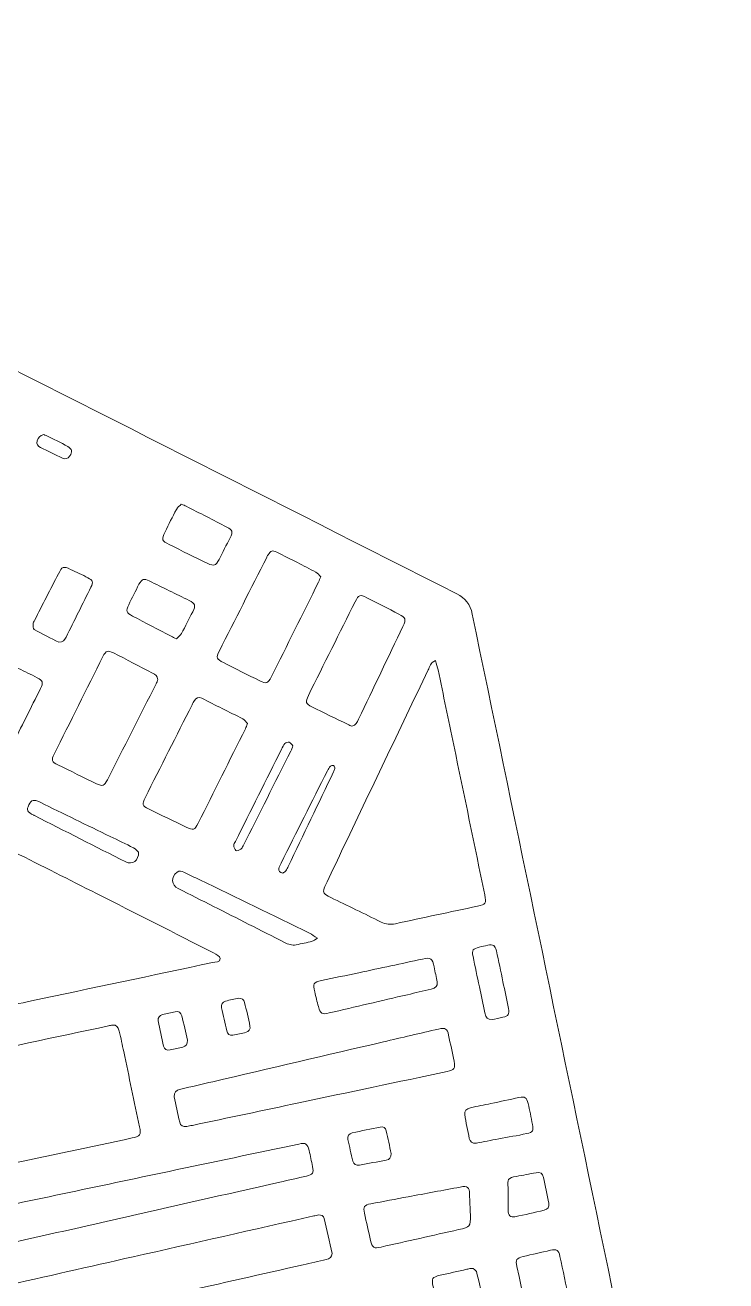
# Model space of a CAD drawing. Header units: centimetres. Extents: x 0 to 122, y -183 to 60.
# Drawn here: x 91.9 to 122.1, y -117.1 to -63 of the extents above; entities that cross this region are included whole.
import ezdxf

# ---------------------------------------------------------------- set-up
doc = ezdxf.new("R2010")
doc.units = ezdxf.units.CM
doc.header["$MEASUREMENT"] = 0
doc.layers.add('Layer 1', color=7, linetype='Continuous')
doc.layers.add('Layer 2', color=7, linetype='Continuous')

msp = doc.modelspace()

# ---------------------------------------------------------------- linework, layer by layer
at = {"layer": 'Layer 1', "lineweight": 0}
for points, knots in [([(84.744, -182.939), (68.311, -182.738), (51.881, -182.297), (35.448, -182.027), (34.747, -182.015), (34.045, -181.99), (33.344, -181.987), (33.108, -181.986), (32.921, -181.92), (32.773, -181.739), (21.919, -167.674), (11.193, -153.505), (0.347, -139.435), (-0.029, -138.974), (-0.057, -138.5), (0.064, -137.987), (1.37, -132.65), (2.713, -127.322), (4.032, -121.987), (6.97, -110.149), (9.924, -98.314), (12.847, -86.471), (12.95, -86.046), (13.192, -85.783), (13.57, -85.61), (29.662, -78.239), (45.744, -70.841), (61.843, -63.484), (62.255, -63.313), (62.695, -63.297), (63.101, -63.502), (78.911, -71.487), (94.708, -79.499), (110.514, -87.494), (110.875, -87.676), (111.089, -87.943), (111.175, -88.363), (114.742, -105.566), (118.315, -122.768), (121.898, -139.968), (121.98, -140.485), (122.12, -141.101), (121.799, -141.551), (119.046, -144.891), (116.275, -148.215), (113.515, -151.55), (104.903, -161.919), (96.332, -172.324), (87.704, -182.681), (87.512, -182.913), (87.281, -183.007), (86.973, -183), (86.231, -182.982), (85.487, -182.994), (84.744, -182.994), (84.744, -182.976), (84.744, -182.957), (84.744, -182.939)], [0, 0, 0, 0, 1, 1, 1, 2, 2, 2, 3, 3, 3, 4, 4, 4, 5, 5, 5, 6, 6, 6, 7, 7, 7, 8, 8, 8, 9, 9, 9, 10, 10, 10, 11, 11, 11, 12, 12, 12, 13, 13, 13, 14, 14, 14, 15, 15, 15, 16, 16, 16, 17, 17, 17, 18, 18, 18, 19, 19, 19, 19]), ([(92.685, -80.627), (92.52, -80.649), (92.452, -80.764), (92.403, -80.891), (92.346, -81.04), (92.437, -81.129), (92.553, -81.187), (92.865, -81.343), (93.18, -81.493), (93.495, -81.643), (93.627, -81.705), (93.733, -81.667), (93.815, -81.549), (93.931, -81.382), (93.912, -81.24), (93.725, -81.139), (93.419, -80.972), (93.104, -80.823), (92.791, -80.668), (92.755, -80.65), (92.715, -80.639), (92.685, -80.627)], [0, 0, 0, 0, 1, 1, 1, 2, 2, 2, 3, 3, 3, 4, 4, 4, 5, 5, 5, 6, 6, 6, 7, 7, 7, 7]), ([(98.624, -83.627), (98.554, -83.699), (98.459, -83.764), (98.411, -83.855), (98.24, -84.172), (98.084, -84.497), (97.925, -84.82), (97.762, -85.15), (97.779, -85.211), (98.101, -85.37), (98.655, -85.643), (99.21, -85.911), (99.766, -86.18), (100.038, -86.311), (100.104, -86.289), (100.25, -86.012), (100.412, -85.702), (100.57, -85.389), (100.728, -85.077), (100.86, -84.816), (100.842, -84.745), (100.587, -84.612), (100.003, -84.309), (99.415, -84.012), (98.828, -83.714), (98.774, -83.686), (98.716, -83.666), (98.624, -83.627)], [0, 0, 0, 0, 1, 1, 1, 2, 2, 2, 3, 3, 3, 4, 4, 4, 5, 5, 5, 6, 6, 6, 7, 7, 7, 8, 8, 8, 9, 9, 9, 9]), ([(104.641, -86.759), (104.571, -86.692), (104.51, -86.606), (104.427, -86.56), (104.166, -86.414), (103.897, -86.282), (103.63, -86.146), (103.336, -85.996), (103.043, -85.844), (102.746, -85.699), (102.551, -85.604), (102.482, -85.629), (102.365, -85.813), (102.343, -85.847), (102.325, -85.885), (102.307, -85.922), (101.626, -87.267), (100.945, -88.611), (100.265, -89.957), (100.119, -90.246), (100.142, -90.311), (100.438, -90.461), (100.963, -90.725), (101.489, -90.988), (102.017, -91.248), (102.291, -91.383), (102.362, -91.361), (102.501, -91.085), (103.185, -89.719), (103.866, -88.352), (104.548, -86.984), (104.579, -86.92), (104.603, -86.852), (104.641, -86.759)], [0, 0, 0, 0, 1, 1, 1, 2, 2, 2, 3, 3, 3, 4, 4, 4, 5, 5, 5, 6, 6, 6, 7, 7, 7, 8, 8, 8, 9, 9, 9, 10, 10, 10, 11, 11, 11, 11]), ([(93.346, -89.584), (93.526, -89.58), (93.593, -89.478), (93.65, -89.364), (94.009, -88.643), (94.37, -87.924), (94.726, -87.202), (94.829, -86.993), (94.804, -86.913), (94.597, -86.803), (94.35, -86.673), (94.099, -86.554), (93.845, -86.438), (93.53, -86.294), (93.484, -86.31), (93.319, -86.63), (92.973, -87.299), (92.633, -87.971), (92.291, -88.642), (92.267, -88.688), (92.226, -88.736), (92.227, -88.781), (92.229, -88.866), (92.228, -88.999), (92.276, -89.026), (92.635, -89.228), (93.005, -89.409), (93.346, -89.584)], [0, 0, 0, 0, 1, 1, 1, 2, 2, 2, 3, 3, 3, 4, 4, 4, 5, 5, 5, 6, 6, 6, 7, 7, 7, 8, 8, 8, 9, 9, 9, 9]), ([(98.418, -89.429), (98.489, -89.355), (98.583, -89.289), (98.633, -89.199), (98.802, -88.892), (98.956, -88.577), (99.115, -88.265), (99.254, -87.993), (99.233, -87.915), (98.962, -87.781), (98.391, -87.497), (97.817, -87.217), (97.243, -86.939), (97, -86.822), (96.922, -86.845), (96.797, -87.082), (96.643, -87.373), (96.499, -87.669), (96.354, -87.966), (96.224, -88.233), (96.249, -88.311), (96.519, -88.453), (97.074, -88.746), (97.631, -89.035), (98.188, -89.325), (98.252, -89.358), (98.318, -89.384), (98.418, -89.429)], [0, 0, 0, 0, 1, 1, 1, 2, 2, 2, 3, 3, 3, 4, 4, 4, 5, 5, 5, 6, 6, 6, 7, 7, 7, 8, 8, 8, 9, 9, 9, 9]), ([(105.98, -93.197), (106.158, -93.163), (106.212, -93.025), (106.274, -92.895), (106.911, -91.562), (107.548, -90.23), (108.184, -88.898), (108.333, -88.586), (108.314, -88.525), (108.007, -88.366), (107.549, -88.129), (107.089, -87.895), (106.628, -87.663), (106.335, -87.514), (106.276, -87.532), (106.126, -87.832), (105.45, -89.179), (104.777, -90.528), (104.105, -91.878), (103.967, -92.154), (103.991, -92.23), (104.26, -92.365), (104.777, -92.623), (105.297, -92.875), (105.817, -93.128), (105.871, -93.155), (105.929, -93.175), (105.98, -93.197)], [0, 0, 0, 0, 1, 1, 1, 2, 2, 2, 3, 3, 3, 4, 4, 4, 5, 5, 5, 6, 6, 6, 7, 7, 7, 8, 8, 8, 9, 9, 9, 9]), ([(97.615, -91.197), (97.599, -91.033), (97.491, -90.971), (97.379, -90.913), (96.821, -90.623), (96.263, -90.33), (95.703, -90.044), (95.447, -89.913), (95.37, -89.938), (95.24, -90.198), (94.537, -91.601), (93.837, -93.005), (93.138, -94.41), (93.01, -94.668), (93.034, -94.737), (93.3, -94.869), (93.855, -95.143), (94.411, -95.414), (94.969, -95.682), (95.223, -95.804), (95.301, -95.779), (95.433, -95.521), (96.136, -94.141), (96.837, -92.76), (97.537, -91.379), (97.57, -91.315), (97.594, -91.247), (97.615, -91.197)], [0, 0, 0, 0, 1, 1, 1, 2, 2, 2, 3, 3, 3, 4, 4, 4, 5, 5, 5, 6, 6, 6, 7, 7, 7, 8, 8, 8, 9, 9, 9, 9]), ([(109.587, -90.373), (109.364, -90.472), (109.34, -90.639), (109.276, -90.772), (108.029, -93.379), (106.784, -95.987), (105.54, -98.596), (105.3, -99.099), (105.059, -99.601), (104.823, -100.107), (104.717, -100.336), (104.745, -100.408), (104.96, -100.532), (104.996, -100.552), (105.034, -100.569), (105.071, -100.587), (105.794, -100.939), (106.52, -101.286), (107.24, -101.646), (107.446, -101.749), (107.643, -101.767), (107.866, -101.718), (109.045, -101.461), (110.226, -101.214), (111.406, -100.962), (111.759, -100.886), (111.793, -100.837), (111.718, -100.476), (111.272, -98.323), (110.824, -96.171), (110.377, -94.018), (110.153, -92.936), (109.93, -91.855), (109.703, -90.774), (109.677, -90.648), (109.632, -90.526), (109.587, -90.373)], [0, 0, 0, 0, 1, 1, 1, 2, 2, 2, 3, 3, 3, 4, 4, 4, 5, 5, 5, 6, 6, 6, 7, 7, 7, 8, 8, 8, 9, 9, 9, 10, 10, 10, 11, 11, 11, 12, 12, 12, 12]), ([(89.154, -98.141), (89.206, -98.108), (89.276, -98.08), (89.32, -98.029), (89.373, -97.968), (89.406, -97.889), (89.443, -97.816), (90.063, -96.568), (90.682, -95.319), (91.303, -94.071), (91.717, -93.24), (92.134, -92.409), (92.547, -91.577), (92.678, -91.313), (92.657, -91.243), (92.403, -91.11), (92.138, -90.972), (91.869, -90.841), (91.599, -90.712), (91.384, -90.609), (91.309, -90.632), (91.193, -90.825), (91.167, -90.869), (91.146, -90.917), (91.123, -90.963), (90.677, -91.859), (90.229, -92.755), (89.784, -93.652), (89.192, -94.845), (88.602, -96.039), (88.014, -97.234), (87.894, -97.478), (87.918, -97.553), (88.157, -97.676), (88.441, -97.822), (88.732, -97.955), (89.021, -98.093), (89.057, -98.111), (89.097, -98.121), (89.154, -98.141)], [0, 0, 0, 0, 1, 1, 1, 2, 2, 2, 3, 3, 3, 4, 4, 4, 5, 5, 5, 6, 6, 6, 7, 7, 7, 8, 8, 8, 9, 9, 9, 10, 10, 10, 11, 11, 11, 12, 12, 12, 13, 13, 13, 13]), ([(101.484, -93.088), (101.417, -93.022), (101.359, -92.929), (101.276, -92.887), (100.689, -92.585), (100.096, -92.295), (99.507, -91.999), (99.367, -91.928), (99.269, -91.976), (99.191, -92.092), (99.151, -92.152), (99.12, -92.218), (99.087, -92.282), (98.411, -93.616), (97.735, -94.951), (97.06, -96.285), (96.919, -96.564), (96.938, -96.631), (97.213, -96.767), (97.75, -97.031), (98.289, -97.289), (98.827, -97.55), (99.149, -97.706), (99.199, -97.693), (99.354, -97.383), (100.033, -96.027), (100.71, -94.67), (101.387, -93.313), (101.419, -93.249), (101.444, -93.182), (101.484, -93.088)], [0, 0, 0, 0, 1, 1, 1, 2, 2, 2, 3, 3, 3, 4, 4, 4, 5, 5, 5, 6, 6, 6, 7, 7, 7, 8, 8, 8, 9, 9, 9, 10, 10, 10, 10]), ([(103.44, -94.046), (103.388, -93.993), (103.344, -93.912), (103.279, -93.89), (103.229, -93.873), (103.136, -93.91), (103.093, -93.954), (103.031, -94.018), (102.992, -94.108), (102.951, -94.19), (102.286, -95.516), (101.623, -96.843), (100.96, -98.17), (100.933, -98.226), (100.881, -98.285), (100.886, -98.337), (100.895, -98.419), (100.924, -98.52), (100.981, -98.568), (101.014, -98.596), (101.13, -98.549), (101.192, -98.51), (101.238, -98.481), (101.264, -98.412), (101.291, -98.357), (101.978, -96.996), (102.664, -95.634), (103.349, -94.272), (103.38, -94.209), (103.402, -94.14), (103.44, -94.046)], [0, 0, 0, 0, 1, 1, 1, 2, 2, 2, 3, 3, 3, 4, 4, 4, 5, 5, 5, 6, 6, 6, 7, 7, 7, 8, 8, 8, 9, 9, 9, 10, 10, 10, 10]), ([(103, -99.534), (103.041, -99.505), (103.099, -99.478), (103.136, -99.433), (103.181, -99.378), (103.21, -99.309), (103.241, -99.245), (103.891, -97.886), (104.54, -96.528), (105.19, -95.169), (105.212, -95.123), (105.243, -95.075), (105.245, -95.026), (105.246, -94.982), (105.224, -94.917), (105.191, -94.898), (105.16, -94.88), (105.084, -94.894), (105.058, -94.922), (105.002, -94.98), (104.961, -95.054), (104.924, -95.127), (104.257, -96.454), (103.591, -97.781), (102.926, -99.109), (102.889, -99.182), (102.849, -99.259), (102.836, -99.337), (102.82, -99.44), (102.87, -99.516), (103, -99.534)], [0, 0, 0, 0, 1, 1, 1, 2, 2, 2, 3, 3, 3, 4, 4, 4, 5, 5, 5, 6, 6, 6, 7, 7, 7, 8, 8, 8, 9, 9, 9, 10, 10, 10, 10]), ([(96.775, -98.629), (96.723, -98.584), (96.653, -98.493), (96.56, -98.445), (96.23, -98.275), (95.893, -98.119), (95.559, -97.957), (94.548, -97.466), (93.538, -96.974), (92.527, -96.483), (92.251, -96.349), (92.163, -96.371), (92.048, -96.596), (91.937, -96.814), (91.975, -96.895), (92.257, -97.043), (92.266, -97.048), (92.275, -97.052), (92.284, -97.057), (93.6, -97.723), (94.915, -98.389), (96.231, -99.055), (96.504, -99.193), (96.798, -98.992), (96.775, -98.629)], [0, 0, 0, 0, 1, 1, 1, 2, 2, 2, 3, 3, 3, 4, 4, 4, 5, 5, 5, 6, 6, 6, 7, 7, 7, 8, 8, 8, 8]), ([(89.032, -105.712), (89.126, -105.695), (89.217, -105.679), (89.308, -105.659), (90.256, -105.457), (91.204, -105.251), (92.153, -105.05), (94.757, -104.499), (97.362, -103.95), (99.965, -103.394), (100.092, -103.367), (100.305, -103.405), (100.306, -103.213), (100.306, -103.135), (100.13, -103.037), (100.017, -102.98), (98.334, -102.123), (96.649, -101.27), (94.964, -100.417), (93.785, -99.821), (92.606, -99.225), (91.426, -98.63), (91.163, -98.497), (91.102, -98.518), (90.963, -98.773), (90.939, -98.818), (90.917, -98.865), (90.894, -98.911), (90.179, -100.343), (89.463, -101.775), (88.749, -103.208), (88.477, -103.753), (88.207, -104.299), (87.94, -104.847), (87.846, -105.038), (87.854, -105.133), (88.005, -105.219), (88.301, -105.386), (88.609, -105.532), (88.913, -105.685), (88.949, -105.703), (88.993, -105.704), (89.032, -105.712)], [0, 0, 0, 0, 1, 1, 1, 2, 2, 2, 3, 3, 3, 4, 4, 4, 5, 5, 5, 6, 6, 6, 7, 7, 7, 8, 8, 8, 9, 9, 9, 10, 10, 10, 11, 11, 11, 12, 12, 12, 13, 13, 13, 14, 14, 14, 14]), ([(104.493, -102.343), (104.355, -102.254), (104.262, -102.181), (104.158, -102.13), (102.583, -101.362), (101.006, -100.596), (99.429, -99.83), (99.197, -99.718), (98.963, -99.61), (98.732, -99.497), (98.634, -99.45), (98.541, -99.422), (98.443, -99.498), (98.16, -99.715), (98.181, -100.045), (98.493, -100.204), (98.998, -100.462), (99.506, -100.715), (100.012, -100.971), (101.033, -101.488), (102.055, -102.004), (103.075, -102.524), (103.235, -102.605), (103.394, -102.667), (103.577, -102.627), (103.809, -102.576), (104.043, -102.534), (104.273, -102.478), (104.334, -102.463), (104.387, -102.41), (104.493, -102.343)], [0, 0, 0, 0, 1, 1, 1, 2, 2, 2, 3, 3, 3, 4, 4, 4, 5, 5, 5, 6, 6, 6, 7, 7, 7, 8, 8, 8, 9, 9, 9, 10, 10, 10, 10]), ([(112.032, -105.849), (112.176, -105.821), (112.339, -105.795), (112.499, -105.755), (112.734, -105.697), (112.784, -105.617), (112.737, -105.376), (112.661, -104.991), (112.581, -104.606), (112.501, -104.222), (112.408, -103.778), (112.317, -103.332), (112.218, -102.889), (112.164, -102.65), (112.083, -102.603), (111.844, -102.648), (111.722, -102.671), (111.602, -102.7), (111.481, -102.729), (111.194, -102.798), (111.154, -102.851), (111.209, -103.134), (111.295, -103.57), (111.391, -104.003), (111.482, -104.438), (111.561, -104.812), (111.636, -105.186), (111.718, -105.56), (111.766, -105.783), (111.841, -105.852), (112.032, -105.849)], [0, 0, 0, 0, 1, 1, 1, 2, 2, 2, 3, 3, 3, 4, 4, 4, 5, 5, 5, 6, 6, 6, 7, 7, 7, 8, 8, 8, 9, 9, 9, 10, 10, 10, 10]), ([(109.667, -104.231), (109.624, -104.029), (109.577, -103.806), (109.532, -103.584), (109.453, -103.202), (109.407, -103.167), (109.035, -103.245), (108.116, -103.438), (107.198, -103.636), (106.28, -103.831), (105.745, -103.945), (105.21, -104.059), (104.676, -104.173), (104.319, -104.249), (104.29, -104.296), (104.38, -104.662), (104.431, -104.873), (104.48, -105.084), (104.536, -105.294), (104.619, -105.601), (104.689, -105.64), (105.002, -105.567), (106.128, -105.305), (107.254, -105.043), (108.379, -104.78), (108.72, -104.7), (109.062, -104.621), (109.403, -104.536), (109.611, -104.484), (109.668, -104.415), (109.667, -104.231)], [0, 0, 0, 0, 1, 1, 1, 2, 2, 2, 3, 3, 3, 4, 4, 4, 5, 5, 5, 6, 6, 6, 7, 7, 7, 8, 8, 8, 9, 9, 9, 10, 10, 10, 10]), ([(101.111, -104.93), (100.909, -104.973), (100.716, -105.007), (100.528, -105.058), (100.392, -105.095), (100.325, -105.193), (100.358, -105.341), (100.431, -105.673), (100.502, -106.005), (100.581, -106.335), (100.613, -106.469), (100.701, -106.559), (100.85, -106.531), (101.042, -106.495), (101.233, -106.454), (101.42, -106.397), (101.536, -106.361), (101.614, -106.268), (101.586, -106.136), (101.513, -105.793), (101.437, -105.452), (101.353, -105.112), (101.323, -104.989), (101.23, -104.928), (101.111, -104.93)], [0, 0, 0, 0, 1, 1, 1, 2, 2, 2, 3, 3, 3, 4, 4, 4, 5, 5, 5, 6, 6, 6, 7, 7, 7, 8, 8, 8, 8]), ([(98.889, -106.735), (98.812, -106.408), (98.734, -106.045), (98.641, -105.686), (98.606, -105.553), (98.507, -105.481), (98.358, -105.513), (98.177, -105.552), (97.994, -105.586), (97.815, -105.634), (97.681, -105.669), (97.601, -105.761), (97.631, -105.909), (97.704, -106.273), (97.775, -106.638), (97.862, -106.998), (97.894, -107.132), (98, -107.199), (98.148, -107.164), (98.329, -107.121), (98.51, -107.083), (98.69, -107.038), (98.827, -107.004), (98.902, -106.919), (98.889, -106.735)], [0, 0, 0, 0, 1, 1, 1, 2, 2, 2, 3, 3, 3, 4, 4, 4, 5, 5, 5, 6, 6, 6, 7, 7, 7, 8, 8, 8, 8]), ([(95.651, -106.089), (95.605, -106.099), (95.544, -106.111), (95.484, -106.124), (93.184, -106.613), (90.883, -107.102), (88.583, -107.591), (86.485, -108.037), (84.386, -108.482), (82.287, -108.929), (81.931, -109.005), (81.892, -109.063), (81.959, -109.41), (82.159, -110.444), (82.362, -111.478), (82.564, -112.511), (82.631, -112.856), (82.691, -113.202), (82.766, -113.545), (82.815, -113.771), (82.887, -113.813), (83.116, -113.783), (83.167, -113.776), (83.217, -113.764), (83.268, -113.753), (85.861, -113.205), (88.455, -112.657), (91.048, -112.11), (92.865, -111.726), (94.682, -111.344), (96.498, -110.959), (96.863, -110.882), (96.896, -110.828), (96.823, -110.478), (96.595, -109.397), (96.367, -108.316), (96.138, -107.236), (96.076, -106.943), (96.017, -106.649), (95.947, -106.358), (95.897, -106.148), (95.825, -106.087), (95.651, -106.089)], [0, 0, 0, 0, 1, 1, 1, 2, 2, 2, 3, 3, 3, 4, 4, 4, 5, 5, 5, 6, 6, 6, 7, 7, 7, 8, 8, 8, 9, 9, 9, 10, 10, 10, 11, 11, 11, 12, 12, 12, 13, 13, 13, 14, 14, 14, 14]), ([(98.319, -109.186), (98.392, -109.527), (98.467, -109.902), (98.556, -110.273), (98.591, -110.421), (98.693, -110.5), (98.857, -110.461), (98.938, -110.443), (99.02, -110.431), (99.1, -110.414), (100.634, -110.09), (102.168, -109.766), (103.701, -109.441), (105.831, -108.992), (107.96, -108.542), (110.089, -108.092), (110.415, -108.023), (110.454, -107.965), (110.391, -107.651), (110.315, -107.277), (110.236, -106.903), (110.155, -106.53), (110.09, -106.235), (110.019, -106.192), (109.722, -106.26), (108.928, -106.443), (108.135, -106.628), (107.342, -106.813), (104.891, -107.385), (102.44, -107.958), (99.99, -108.53), (99.528, -108.638), (99.065, -108.744), (98.604, -108.855), (98.371, -108.912), (98.314, -108.978), (98.319, -109.186)], [0, 0, 0, 0, 1, 1, 1, 2, 2, 2, 3, 3, 3, 4, 4, 4, 5, 5, 5, 6, 6, 6, 7, 7, 7, 8, 8, 8, 9, 9, 9, 10, 10, 10, 11, 11, 11, 12, 12, 12, 12]), ([(111.357, -111.181), (111.649, -111.125), (111.982, -111.061), (112.316, -110.998), (112.721, -110.922), (113.128, -110.854), (113.531, -110.77), (113.789, -110.716), (113.83, -110.637), (113.776, -110.374), (113.714, -110.071), (113.654, -109.768), (113.585, -109.466), (113.525, -109.206), (113.453, -109.161), (113.192, -109.215), (112.789, -109.297), (112.386, -109.387), (111.983, -109.472), (111.691, -109.534), (111.397, -109.588), (111.106, -109.655), (110.907, -109.701), (110.827, -109.786), (110.853, -109.945), (110.909, -110.291), (110.977, -110.635), (111.05, -110.978), (111.078, -111.108), (111.16, -111.199), (111.357, -111.181)], [0, 0, 0, 0, 1, 1, 1, 2, 2, 2, 3, 3, 3, 4, 4, 4, 5, 5, 5, 6, 6, 6, 7, 7, 7, 8, 8, 8, 9, 9, 9, 10, 10, 10, 10]), ([(107.677, -111.626), (107.61, -111.315), (107.545, -110.981), (107.464, -110.651), (107.435, -110.531), (107.34, -110.458), (107.206, -110.485), (106.802, -110.568), (106.399, -110.65), (105.997, -110.741), (105.86, -110.773), (105.785, -110.874), (105.815, -111.019), (105.879, -111.332), (105.944, -111.645), (106.026, -111.953), (106.061, -112.082), (106.166, -112.154), (106.314, -112.127), (106.698, -112.056), (107.084, -111.989), (107.468, -111.912), (107.603, -111.885), (107.681, -111.796), (107.677, -111.626)], [0, 0, 0, 0, 1, 1, 1, 2, 2, 2, 3, 3, 3, 4, 4, 4, 5, 5, 5, 6, 6, 6, 7, 7, 7, 8, 8, 8, 8]), ([(88.338, -116.147), (88.479, -116.117), (88.63, -116.086), (88.781, -116.052), (93.479, -114.989), (98.176, -113.925), (102.874, -112.861), (103.256, -112.774), (103.639, -112.691), (104.021, -112.601), (104.304, -112.534), (104.344, -112.469), (104.287, -112.192), (104.239, -111.96), (104.191, -111.727), (104.136, -111.496), (104.067, -111.204), (103.993, -111.158), (103.701, -111.219), (101.834, -111.612), (99.966, -112.004), (98.099, -112.398), (95.031, -113.045), (91.963, -113.692), (88.895, -114.34), (88.613, -114.399), (88.329, -114.455), (88.049, -114.523), (87.871, -114.566), (87.793, -114.656), (87.822, -114.797), (87.902, -115.181), (87.995, -115.563), (88.086, -115.944), (88.116, -116.067), (88.195, -116.14), (88.338, -116.147)], [0, 0, 0, 0, 1, 1, 1, 2, 2, 2, 3, 3, 3, 4, 4, 4, 5, 5, 5, 6, 6, 6, 7, 7, 7, 8, 8, 8, 9, 9, 9, 10, 10, 10, 11, 11, 11, 12, 12, 12, 12]), ([(112.723, -113.107), (112.723, -113.425), (112.715, -113.743), (112.725, -114.061), (112.732, -114.295), (112.825, -114.391), (113.02, -114.353), (113.444, -114.27), (113.864, -114.172), (114.283, -114.071), (114.428, -114.037), (114.517, -113.935), (114.485, -113.774), (114.41, -113.401), (114.336, -113.028), (114.248, -112.658), (114.206, -112.478), (114.117, -112.43), (113.928, -112.46), (113.644, -112.506), (113.362, -112.562), (113.079, -112.615), (112.713, -112.684), (112.677, -112.729), (112.723, -113.107)], [0, 0, 0, 0, 1, 1, 1, 2, 2, 2, 3, 3, 3, 4, 4, 4, 5, 5, 5, 6, 6, 6, 7, 7, 7, 8, 8, 8, 8]), ([(111.097, -114.264), (111.084, -113.985), (111.068, -113.686), (111.058, -113.387), (111.046, -113.067), (110.982, -113.014), (110.657, -113.075), (109.908, -113.215), (109.158, -113.354), (108.408, -113.494), (107.871, -113.594), (107.334, -113.693), (106.798, -113.797), (106.519, -113.851), (106.464, -113.936), (106.524, -114.203), (106.611, -114.596), (106.701, -114.988), (106.793, -115.379), (106.869, -115.699), (106.926, -115.734), (107.241, -115.663), (108.357, -115.413), (109.473, -115.159), (110.589, -114.909), (111.098, -114.795), (111.099, -114.798), (111.097, -114.264)], [0, 0, 0, 0, 1, 1, 1, 2, 2, 2, 3, 3, 3, 4, 4, 4, 5, 5, 5, 6, 6, 6, 7, 7, 7, 8, 8, 8, 9, 9, 9, 9]), ([(105.137, -115.936), (105.022, -115.434), (104.91, -114.93), (104.788, -114.429), (104.761, -114.319), (104.665, -114.264), (104.547, -114.278), (104.476, -114.286), (104.406, -114.306), (104.335, -114.322), (101.739, -114.908), (99.143, -115.494), (96.548, -116.081), (92.765, -116.937), (88.982, -117.792), (85.199, -118.648), (81.114, -119.572), (77.029, -120.496), (72.944, -121.42), (72.3, -121.566), (71.656, -121.711), (71.012, -121.857), (70.65, -121.939), (70.614, -121.996), (70.694, -122.371), (70.771, -122.735), (70.853, -123.098), (70.934, -123.46), (71.011, -123.799), (71.066, -123.836), (71.4, -123.761), (73.07, -123.385), (74.741, -123.008), (76.411, -122.631), (82.006, -121.367), (87.6, -120.103), (93.194, -118.84), (96.756, -118.035), (100.319, -117.231), (103.881, -116.427), (104.213, -116.352), (104.544, -116.276), (104.876, -116.201), (105.019, -116.168), (105.123, -116.099), (105.137, -115.936)], [0, 0, 0, 0, 1, 1, 1, 2, 2, 2, 3, 3, 3, 4, 4, 4, 5, 5, 5, 6, 6, 6, 7, 7, 7, 8, 8, 8, 9, 9, 9, 10, 10, 10, 11, 11, 11, 12, 12, 12, 13, 13, 13, 14, 14, 14, 15, 15, 15, 15]), ([(116.483, -123.413), (116.473, -123.362), (116.459, -123.291), (116.444, -123.22), (116.078, -121.452), (115.712, -119.684), (115.346, -117.917), (115.218, -117.301), (115.093, -116.684), (114.959, -116.069), (114.897, -115.785), (114.823, -115.742), (114.55, -115.803), (114.158, -115.89), (113.765, -115.979), (113.374, -116.072), (113.075, -116.144), (113.035, -116.212), (113.1, -116.503), (113.61, -118.789), (114.12, -121.074), (114.631, -123.36), (114.663, -123.501), (114.696, -123.641), (114.732, -123.781), (114.768, -123.916), (114.854, -124.011), (114.998, -123.98), (115.432, -123.889), (115.864, -123.789), (116.294, -123.683), (116.412, -123.654), (116.488, -123.568), (116.483, -123.413)], [0, 0, 0, 0, 1, 1, 1, 2, 2, 2, 3, 3, 3, 4, 4, 4, 5, 5, 5, 6, 6, 6, 7, 7, 7, 8, 8, 8, 9, 9, 9, 10, 10, 10, 11, 11, 11, 11]), ([(111.104, -116.58), (111.06, -116.59), (111, -116.605), (110.939, -116.619), (110.557, -116.706), (110.175, -116.792), (109.793, -116.879), (109.443, -116.959), (109.406, -117.018), (109.494, -117.371), (109.794, -118.573), (110.096, -119.773), (110.395, -120.975), (110.686, -122.147), (110.973, -123.319), (111.266, -124.491), (111.336, -124.771), (111.403, -124.812), (111.683, -124.751), (112.045, -124.673), (112.408, -124.59), (112.768, -124.501), (113.025, -124.437), (113.069, -124.357), (113.02, -124.103), (113.008, -124.043), (112.995, -123.982), (112.981, -123.922), (112.574, -122.099), (112.167, -120.276), (111.76, -118.454), (111.64, -117.92), (111.519, -117.387), (111.395, -116.854), (111.346, -116.645), (111.272, -116.578), (111.104, -116.58)], [0, 0, 0, 0, 1, 1, 1, 2, 2, 2, 3, 3, 3, 4, 4, 4, 5, 5, 5, 6, 6, 6, 7, 7, 7, 8, 8, 8, 9, 9, 9, 10, 10, 10, 11, 11, 11, 12, 12, 12, 12])]:
    msp.add_open_spline(points, degree=3, knots=knots, dxfattribs=at)
at = {"layer": 'Layer 2', "lineweight": 0}
msp.add_open_spline([(26.73, -77.638), (27.199, -77.442), (27.9, -77.452), (28.002, -76.834), (28.42, -75.011), (28.843, -73.189), (29.229, -71.358), (29.258, -71.081), (29.367, -70.753), (29.634, -70.639), (33.424, -69.506), (37.248, -68.479), (41.034, -67.323), (42.436, -66.915), (43.843, -66.523), (45.245, -66.115), (45.47, -66.05), (45.678, -66.002), (45.882, -66.174), (46.365, -65.971), (46.769, -65.692), (47.13, -65.325), (47.932, -65.008), (48.448, -64.333), (49.053, -63.775), (53.258, -59.855), (57.441, -55.91), (61.646, -51.988), (61.944, -51.709), (61.99, -51.707), (62.3, -51.999), (64.397, -53.978), (66.472, -55.98), (68.564, -57.965), (68.765, -58.157), (68.963, -58.405), (69.266, -58.396), (69.767, -58.339), (70.712, -58.432), (70.619, -57.68), (70.541, -57.17), (70.449, -56.688), (70.024, -56.298), (68.555, -54.946), (67.124, -53.551), (65.677, -52.173), (65.439, -51.939), (65.42, -51.846), (65.579, -51.542), (66.022, -50.695), (66.473, -49.852), (66.921, -49.008), (67.546, -47.829), (68.17, -46.648), (68.802, -45.472), (68.951, -45.196), (69.017, -45.174), (69.301, -45.317), (71.875, -46.61), (74.439, -47.925), (77.017, -49.212), (77.276, -49.339), (77.397, -49.488), (77.376, -49.795), (77.26, -51.493), (77.175, -53.193), (77.057, -54.891), (76.938, -56.589), (76.795, -58.285), (76.653, -59.981), (76.636, -60.191), (76.697, -60.322), (76.862, -60.443), (77.5, -60.962), (78.096, -60.826), (78.787, -60.467), (79.734, -50.995), (79.968, -41.453), (79.802, -31.938), (79.813, -31.579), (79.851, -31.532), (80.223, -31.521), (87.985, -31.282), (95.756, -31.487), (103.505, -31.961), (104.35, -32.037), (105.439, -31.801), (105.26, -30.713), (104.871, -27.929), (104.43, -25.153), (103.986, -22.377), (103.923, -21.979), (103.947, -21.929), (104.334, -21.871), (107.378, -21.426), (110.419, -20.949), (113.474, -20.595), (113.974, -20.57), (114.393, -20.4), (114.798, -20.096), (114.819, -19.731), (114.892, -19.356), (114.551, -19.103), (113.742, -18.413), (113.747, -18.405), (112.677, -18.557), (109.756, -18.97), (106.835, -19.385), (103.913, -19.8), (103.531, -19.854), (103.461, -19.819), (103.338, -19.429), (102.724, -17.46), (102.123, -15.486), (101.528, -13.511), (101.441, -13.222), (101.482, -13.137), (101.753, -13.015), (107.13, -10.641), (112.426, -8.089), (117.787, -5.68), (118.933, -5.153), (120.073, -4.61), (121.223, -4.088), (122.012, -3.741), (122.058, -2.379), (121.15, -2.173), (120.479, -2.008), (120.402, -2.03), (119.808, -2.364), (119.363, -2.602), (118.897, -2.799), (118.436, -3.007), (118.116, -3.151), (118.021, -3.123), (117.797, -2.829), (114.483, 1.572), (111.075, 5.906), (107.535, 10.127), (104.939, 13.158), (102.321, 16.172), (99.666, 19.152), (99.434, 19.41), (99.434, 19.509), (99.708, 19.74), (100.526, 20.427), (101.345, 21.112), (102.17, 21.791), (102.496, 22.059), (102.554, 22.037), (102.847, 21.698), (104.051, 20.304), (105.23, 18.887), (106.473, 17.53), (110.226, 13.524), (114.478, 10.009), (119.026, 6.944), (119.462, 6.603), (119.923, 6.667), (120.387, 6.826), (121.231, 7.246), (120.669, 8.498), (120.337, 9.131), (117.051, 15.164), (113.338, 20.948), (109.692, 26.768), (109.475, 27.118), (109.474, 27.146), (109.808, 27.365), (112.98, 29.467), (116.204, 31.329), (119.59, 33.103), (119.478, 33.789), (119.363, 34.502), (119.239, 35.266), (112.742, 32.319), (106.721, 28.199), (101.107, 23.792), (100.896, 23.622), (100.687, 23.552), (100.411, 23.592), (93.49, 24.582), (86.562, 25.532), (79.646, 26.562), (79.261, 26.627), (79.218, 26.678), (79.276, 27.062), (79.45, 28.215), (79.635, 29.367), (79.812, 30.521), (81.043, 38.596), (82.29, 46.67), (83.572, 54.737), (83.631, 55.104), (83.636, 55.417), (83.418, 55.77), (82.985, 56.47), (83.005, 56.501), (82.156, 56.694), (81.89, 56.426), (81.527, 56.344), (81.518, 55.904), (81.143, 53.402), (80.808, 50.882), (80.34, 48.403), (71.846, 45.323), (63.323, 42.234), (54.76, 39.129), (53.227, 43.217), (51.705, 47.313), (50.152, 51.395), (49.843, 52.226), (48.835, 52.255), (48.338, 51.811), (47.552, 51.11), (46.775, 50.401), (45.957, 49.661), (44.201, 51.339), (42.459, 53.005), (40.695, 54.691), (42.213, 56.148), (43.513, 57.256), (45.056, 58.679), (45.971, 59.514), (44.157, 59.957), (43.773, 59.893), (43.177, 59.794), (42.628, 59.447), (42.532, 59.36), (37.491, 54.79), (32.468, 50.2), (27.42, 45.639), (27.155, 45.404), (27.097, 45.409), (26.867, 45.658), (25.601, 47.034), (24.338, 48.412), (23.07, 49.786), (22.922, 49.946), (22.808, 50.193), (22.558, 50.189), (22.196, 50.184), (21.835, 50.132), (21.474, 50.086), (21.332, 49.996), (21.243, 49.807), (21.131, 49.675), (21.047, 49.57), (20.893, 49.47), (20.888, 49.363), (20.889, 49.046), (20.998, 48.717), (21.236, 48.493), (22.668, 46.945), (24.089, 45.386), (25.53, 43.846), (25.719, 43.65), (25.765, 43.454), (25.664, 43.197), (24.871, 41.17), (24.144, 39.117), (23.39, 37.075), (21.426, 31.763), (19.436, 26.461), (17.471, 21.15), (17.341, 20.798), (17.287, 20.755), (16.908, 20.873), (16.008, 21.153), (15.113, 21.445), (14.216, 21.735), (13.35, 22.063), (11.939, 22.597), (11.56, 21.372), (11.432, 21.044), (11.686, 20.39), (11.99, 20.172), (15.63, 17.546), (19.505, 15.269), (23.53, 13.286), (23.87, 13.112), (24.033, 12.922), (24.051, 12.525), (24.141, 10.676), (24.275, 8.83), (24.402, 6.983), (24.414, 6.725), (24.361, 6.666), (24.091, 6.646), (22.915, 6.559), (21.737, 6.48), (20.56, 6.396), (17.957, 6.204), (15.352, 6.02), (12.748, 5.839), (12.273, 5.806), (11.674, 5.344), (11.672, 4.955), (11.657, 4.282), (11.912, 3.558), (12.737, 3.701), (14.847, 3.897), (16.968, 3.973), (19.08, 4.156), (19.359, 4.182), (19.527, 4.09), (19.677, 3.869), (21.522, 1.164), (23.418, -1.505), (25.258, -4.213), (25.459, -4.522), (25.457, -4.568), (25.139, -4.784), (24.5, -5.218), (23.851, -5.64), (23.207, -6.068), (19.554, -8.517), (15.865, -10.916), (12.218, -13.373), (11.562, -13.873), (11.587, -14.871), (12.299, -15.297), (13.835, -16.412), (15.376, -17.522), (16.915, -18.633), (17.153, -18.795), (17.351, -18.978), (17.063, -19.222), (11.733, -24.338), (5.936, -30.216), (1.224, -35.691), (1.098, -35.822), (0.92, -36.102), (0.791, -36.231), (0.415, -36.609), (0.569, -37.078), (0.724, -37.51), (0.788, -37.688), (0.977, -37.843), (1.144, -37.957), (2.56, -38.925), (3.899, -40.986), (5.259, -42.032), (5.493, -42.212), (2.582, -46.665), (2.418, -46.904), (2.1, -47.368), (1.478, -48.329), (0.589, -49.629), (0.335, -50.001), (0.403, -50.455), (0.746, -50.75), (1.324, -51.297), (1.998, -51.256), (2.435, -50.708), (3.887, -48.599), (3.521, -49.041), (4.972, -46.932), (7.607, -43.094), (10.282, -39.283), (12.89, -35.427), (13.118, -35.088), (13.356, -34.982), (13.76, -35.025), (18.46, -35.53), (23.164, -36.001), (27.865, -36.494), (28.317, -36.544), (28.339, -36.575), (28.308, -37.017), (27.457, -49), (26.633, -60.984), (25.779, -72.966), (25.694, -74.159), (25.614, -75.352), (25.528, -76.544), (25.496, -76.983), (25.846, -77.176), (26.103, -77.412), (26.262, -77.557), (26.493, -77.623), (26.692, -77.724), (26.704, -77.696), (26.717, -77.667), (26.73, -77.638)], degree=3, knots=[0, 0, 0, 0, 1, 1, 1, 2, 2, 2, 3, 3, 3, 4, 4, 4, 5, 5, 5, 6, 6, 6, 7, 7, 7, 8, 8, 8, 9, 9, 9, 10, 10, 10, 11, 11, 11, 12, 12, 12, 13, 13, 13, 14, 14, 14, 15, 15, 15, 16, 16, 16, 17, 17, 17, 18, 18, 18, 19, 19, 19, 20, 20, 20, 21, 21, 21, 22, 22, 22, 23, 23, 23, 24, 24, 24, 25, 25, 25, 26, 26, 26, 27, 27, 27, 28, 28, 28, 29, 29, 29, 30, 30, 30, 31, 31, 31, 32, 32, 32, 33, 33, 33, 34, 34, 34, 35, 35, 35, 36, 36, 36, 37, 37, 37, 38, 38, 38, 39, 39, 39, 40, 40, 40, 41, 41, 41, 42, 42, 42, 43, 43, 43, 44, 44, 44, 45, 45, 45, 46, 46, 46, 47, 47, 47, 48, 48, 48, 49, 49, 49, 50, 50, 50, 51, 51, 51, 52, 52, 52, 53, 53, 53, 54, 54, 54, 55, 55, 55, 56, 56, 56, 57, 57, 57, 58, 58, 58, 59, 59, 59, 60, 60, 60, 61, 61, 61, 62, 62, 62, 63, 63, 63, 64, 64, 64, 65, 65, 65, 66, 66, 66, 67, 67, 67, 68, 68, 68, 69, 69, 69, 70, 70, 70, 71, 71, 71, 72, 72, 72, 73, 73, 73, 74, 74, 74, 75, 75, 75, 76, 76, 76, 77, 77, 77, 78, 78, 78, 79, 79, 79, 80, 80, 80, 81, 81, 81, 82, 82, 82, 83, 83, 83, 84, 84, 84, 85, 85, 85, 86, 86, 86, 87, 87, 87, 88, 88, 88, 89, 89, 89, 90, 90, 90, 91, 91, 91, 92, 92, 92, 93, 93, 93, 94, 94, 94, 95, 95, 95, 96, 96, 96, 97, 97, 97, 98, 98, 98, 99, 99, 99, 100, 100, 100, 101, 101, 101, 102, 102, 102, 103, 103, 103, 104, 104, 104, 105, 105, 105, 106, 106, 106, 107, 107, 107, 108, 108, 108, 109, 109, 109, 110, 110, 110, 111, 111, 111, 112, 112, 112, 113, 113, 113, 114, 114, 114, 115, 115, 115, 116, 116, 116, 117, 117, 117, 118, 118, 118, 119, 119, 119, 120, 120, 120, 121, 121, 121, 122, 122, 122, 123, 123, 123, 124, 124, 124, 125, 125, 125, 126, 126, 126, 127, 127, 127, 128, 128, 128, 128], dxfattribs=at)

doc.saveas('drawing.dxf')
